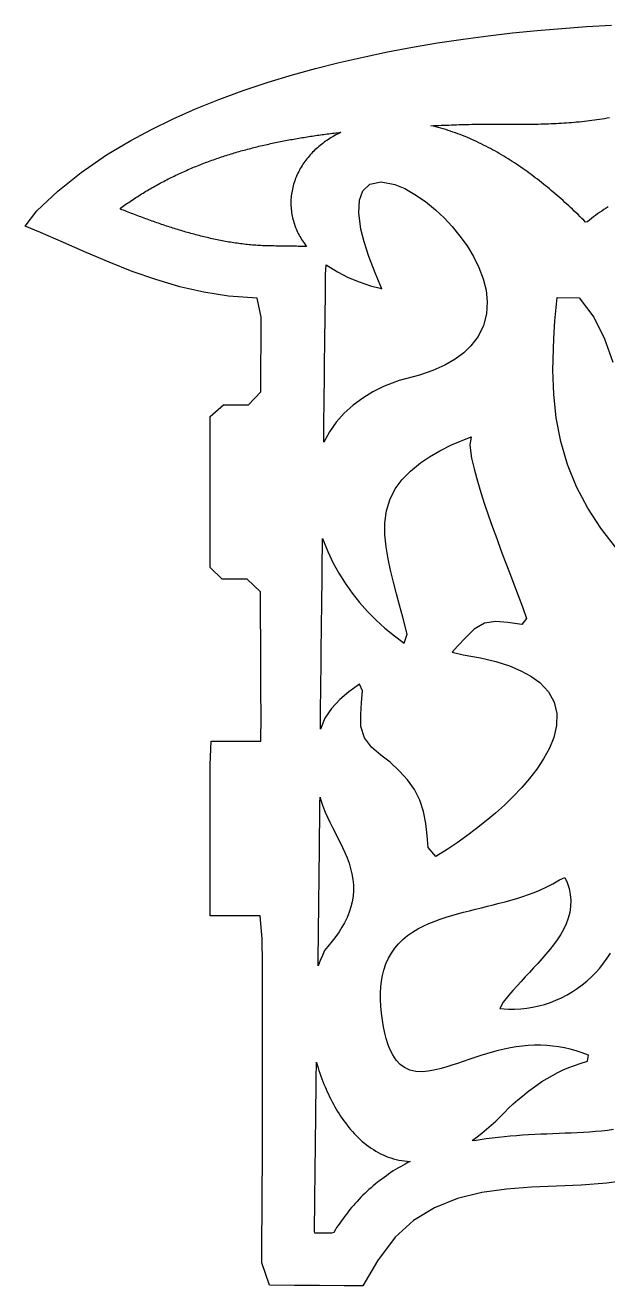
# Model space of a CAD drawing. Header units: metres. Extents: x -78 to 49, y -38 to 42.
# Drawn here: x -77.8 to -61.1, y 5.45 to 41.58 of the extents above; entities that cross this region are included whole.
import ezdxf

# ---------------------------------------------------------------- set-up
doc = ezdxf.new("R2010")
doc.units = ezdxf.units.M

msp = doc.modelspace()

# ---------------------------------------------------------------- linework, layer by layer
at = {"layer": 'LAYER_1'}
for points in [[(-60.442494, 8.487805, 0), (-61.135544, 8.390323, 0), (-61.866109, 8.33993, 0), (-62.573343, 8.311517, 0), (-63.293333, 8.279462, 0), (-64.010084, 8.223122, 0), (-64.715595, 8.121699, 0), (-65.410311, 7.950833, 0), (-66.074079, 7.687744, 0), (-66.67079, 7.324808, 0), (-67.196604, 6.850107, 0), (-67.701297, 6.164588, 0), (-68.126579, 5.452391, 0), (-68.656318, 5.453987, 0), (-69.370506, 5.458451, 0), (-70.084282, 5.463429, 0), (-70.798404, 5.466696, 0), (-71.02201, 6.112346, 0), (-71.01541, 6.826362, 0), (-71.009937, 7.539821, 0), (-71.005523, 8.253732, 0), (-71.002114, 8.9673, 0), (-70.999646, 9.681117, 0), (-70.998059, 10.394771, 0), (-70.997292, 11.108508, 0), (-70.997283, 11.822227, 0), (-70.997969, 12.535902, 0), (-70.999288, 13.249665, 0), (-71.001176, 13.963296, 0), (-71.003571, 14.677085, 0), (-71.006407, 15.390694, 0), (-71.063689, 16.05521, 0), (-71.790383, 16.05521, 0), (-72.496364, 16.05521, 0), (-72.49869, 16.760311, 0), (-72.49869, 17.488414, 0), (-72.49869, 18.213389, 0), (-72.49869, 18.928932, 0), (-72.49869, 19.656537, 0), (-72.49869, 20.385239, 0), (-72.47141, 21.05521, 0), (-71.754641, 21.05521, 0), (-71.045674, 21.05521, 0), (-71.041156, 21.773883, 0), (-71.044959, 22.4876, 0), (-71.048506, 23.201321, 0), (-71.051725, 23.915026, 0), (-71.054548, 24.628739, 0), (-71.056902, 25.342463, 0), (-71.43808, 25.70221, 0), (-72.15591, 25.70221, 0), (-72.49869, 26.034352, 0), (-72.49869, 26.765886, 0), (-72.49869, 27.490954, 0), (-72.49869, 28.218058, 0), (-72.49869, 28.93376, 0), (-72.49869, 29.650465, 0), (-72.49869, 30.359354, 0), (-72.119275, 30.70221, 0), (-71.398987, 30.70221, 0), (-71.05171, 31.068992, 0), (-71.047205, 31.782713, 0), (-71.041642, 32.496412, 0), (-71.034941, 33.210095, 0), (-71.149426, 33.757524, 0), (-71.97466, 33.811985, 0), (-72.678775, 33.921929, 0), (-73.37444, 34.083044, 0), (-74.058252, 34.28636, 0), (-74.731437, 34.523097, 0), (-75.39576, 34.784474, 0), (-76.053474, 35.061901, 0), (-76.707776, 35.347278, 0), (-77.362261, 35.632748, 0), (-77.802022, 35.819853, 0), (-77.473145, 36.254734, 0), (-76.870294, 36.82142, 0), (-76.20157, 37.355496, 0), (-75.470633, 37.857159, 0), (-74.778679, 38.272065, 0), (-74.185131, 38.590712, 0), (-73.564649, 38.893063, 0), (-72.91857, 39.179187, 0), (-72.248231, 39.449158, 0), (-71.554966, 39.703046, 0), (-70.840112, 39.940925, 0), (-70.140553, 40.152629, 0), (-69.47907, 40.335389, 0), (-68.803812, 40.505921, 0), (-68.115689, 40.664275, 0), (-67.41561, 40.810498, 0), (-66.704483, 40.944641, 0), (-65.983219, 41.066751, 0), (-65.252726, 41.176879, 0), (-64.533497, 41.272636, 0), (-63.835486, 41.354061, 0), (-63.131708, 41.425115, 0), (-62.422909, 41.485838, 0), (-61.709834, 41.53627, 0), (-60.993229, 41.576452, 0)], [(-66.17229, 38.69636, 0), (-66.100061, 38.69932, 0), (-66.026288, 38.702342, 0), (-65.952115, 38.705382, 0), (-65.877835, 38.708425, 0), (-65.803139, 38.711486, 0), (-65.735856, 38.714018, 0), (-65.661471, 38.716604, 0), (-65.586822, 38.719198, 0), (-65.512402, 38.721785, 0), (-65.438792, 38.724344, 0), (-65.364775, 38.726917, 0), (-65.297569, 38.729233, 0), (-65.220585, 38.73153, 0), (-65.14671, 38.733734, 0), (-65.073204, 38.735927, 0), (-64.999387, 38.738129, 0), (-64.925305, 38.740339, 0), (-64.848653, 38.742626, 0), (-64.780208, 38.742523, 0), (-64.70638, 38.742313, 0), (-64.634483, 38.742107, 0), (-64.560261, 38.74167, 0), (-64.486252, 38.741234, 0), (-64.411843, 38.740795, 0), (-64.341015, 38.740317, 0), (-64.266572, 38.739798, 0), (-64.192806, 38.739284, 0), (-64.121513, 38.738863, 0), (-64.047011, 38.738519, 0), (-63.97292, 38.738177, 0), (-63.902257, 38.737858, 0), (-63.827375, 38.737784, 0), (-63.753015, 38.737711, 0), (-63.678974, 38.737639, 0), (-63.607307, 38.737864, 0), (-63.533706, 38.738304, 0), (-63.459558, 38.738747, 0), (-63.388684, 38.739186, 0), (-63.314358, 38.740314, 0), (-63.239879, 38.741444, 0), (-63.166298, 38.742561, 0), (-63.095364, 38.744009, 0), (-63.020514, 38.746028, 0), (-62.946544, 38.748023, 0), (-62.87218, 38.750029, 0), (-62.801157, 38.752745, 0), (-62.727265, 38.755746, 0), (-62.652818, 38.75877, 0), (-62.583273, 38.761696, 0), (-62.508296, 38.766059, 0), (-62.433979, 38.770383, 0), (-62.359882, 38.774695, 0), (-62.289392, 38.779289, 0), (-62.214782, 38.78507, 0), (-62.141057, 38.790782, 0), (-62.067421, 38.796487, 0), (-61.997038, 38.802892, 0), (-61.92278, 38.810367, 0), (-61.84906, 38.817788, 0), (-61.774465, 38.825297, 0), (-61.703912, 38.833789, 0), (-61.631298, 38.842932, 0), (-61.558118, 38.852146, 0), (-61.485216, 38.861325, 0), (-61.413791, 38.872187, 0), (-61.340788, 38.88351, 0), (-61.267907, 38.894815, 0), (-61.194452, 38.906208, 0), (-61.124553, 38.919341, 0), (-61.051695, 38.933031, 0)], [(-61.092082, 36.37534, 0), (-61.153977, 36.335482, 0), (-61.215846, 36.294485, 0), (-61.277703, 36.252323, 0), (-61.336925, 36.210846, 0), (-61.395112, 36.169023, 0), (-61.453324, 36.126109, 0), (-61.51157, 36.082086, 0), (-61.569863, 36.036932, 0), (-61.628214, 35.99063, 0), (-61.686634, 35.943158, 0), (-61.739575, 35.933622, 0), (-61.793675, 35.988031, 0), (-61.847693, 36.04184, 0), (-61.901627, 36.09505, 0), (-61.955478, 36.147665, 0), (-62.009244, 36.199686, 0), (-62.062923, 36.251117, 0), (-62.116516, 36.301958, 0), (-62.17002, 36.352213, 0), (-62.223436, 36.401884, 0), (-62.276761, 36.450972, 0), (-62.330586, 36.500016, 0), (-62.386779, 36.550678, 0), (-62.442867, 36.600696, 0), (-62.498851, 36.650074, 0), (-62.554728, 36.698815, 0), (-62.610498, 36.746921, 0), (-62.66616, 36.794394, 0), (-62.721711, 36.841239, 0), (-62.777152, 36.887456, 0), (-62.83248, 36.933049, 0), (-62.887695, 36.978021, 0), (-62.944731, 37.023922, 0), (-63.003828, 37.070889, 0), (-63.062789, 37.117148, 0), (-63.121614, 37.162701, 0), (-63.180301, 37.207553, 0), (-63.238849, 37.251707, 0), (-63.297256, 37.295166, 0), (-63.355521, 37.337933, 0), (-63.413642, 37.380013, 0), (-63.471617, 37.421407, 0), (-63.531577, 37.463609, 0), (-63.593564, 37.506587, 0), (-63.655379, 37.548785, 0), (-63.717018, 37.590209, 0), (-63.778481, 37.630862, 0), (-63.839766, 37.670748, 0), (-63.900871, 37.709872, 0), (-63.961794, 37.748237, 0), (-64.022533, 37.785848, 0), (-64.084037, 37.823283, 0), (-64.148882, 37.862042, 0), (-64.213509, 37.899945, 0), (-64.277915, 37.936998, 0), (-64.342098, 37.973206, 0), (-64.406057, 38.008573, 0), (-64.469787, 38.043106, 0), (-64.533289, 38.076808, 0), (-64.596558, 38.109686, 0), (-64.662238, 38.143074, 0), (-64.729628, 38.176543, 0), (-64.796742, 38.20908, 0), (-64.863579, 38.240693, 0), (-64.930135, 38.271386, 0), (-64.996408, 38.301167, 0), (-65.062395, 38.330041, 0), (-65.128093, 38.358016, 0), (-65.195963, 38.386102, 0), (-65.265737, 38.414112, 0), (-65.33517, 38.441111, 0), (-65.404258, 38.467106, 0), (-65.472997, 38.492106, 0), (-65.541384, 38.516118, 0), (-65.609416, 38.539151, 0), (-65.677168, 38.561238, 0), (-65.749177, 38.583774, 0), (-65.820767, 38.605217, 0), (-65.891934, 38.625576, 0), (-65.962674, 38.64486, 0), (-66.032982, 38.663079, 0), (-66.102856, 38.680242, 0), (-66.17229, 38.69636, 0)], [(-69.73549, 35.23611, 0), (-69.782992, 35.236794, 0), (-69.824714, 35.237395, 0), (-69.874812, 35.238116, 0), (-69.9284, 35.238887, 0), (-69.973794, 35.239541, 0), (-70.022284, 35.240239, 0), (-70.073379, 35.240974, 0), (-70.123471, 35.241696, 0), (-70.171209, 35.242383, 0), (-70.219882, 35.243084, 0), (-70.269163, 35.243793, 0), (-70.318733, 35.244507, 0), (-70.368328, 35.245221, 0), (-70.417551, 35.245929, 0), (-70.466074, 35.246628, 0), (-70.513569, 35.247312, 0), (-70.564568, 35.248046, 0), (-70.615273, 35.248776, 0), (-70.66321, 35.249466, 0), (-70.707879, 35.250109, 0), (-70.763588, 35.250911, 0), (-70.811715, 35.251604, 0), (-70.862132, 35.25233, 0), (-70.900827, 35.253238, 0), (-70.950328, 35.255367, 0), (-70.999167, 35.257467, 0), (-71.0478, 35.259558, 0), (-71.09471, 35.262, 0), (-71.144382, 35.265499, 0), (-71.193249, 35.268941, 0), (-71.241651, 35.272351, 0), (-71.28854, 35.276103, 0), (-71.338165, 35.280912, 0), (-71.386928, 35.285638, 0), (-71.435354, 35.290331, 0), (-71.482112, 35.295258, 0), (-71.531562, 35.301272, 0), (-71.580097, 35.307175, 0), (-71.628697, 35.313085, 0), (-71.675464, 35.319109, 0), (-71.72401, 35.326208, 0), (-71.772634, 35.333318, 0), (-71.82144, 35.340455, 0), (-71.867649, 35.347409, 0), (-71.915837, 35.355566, 0), (-71.964432, 35.363791, 0), (-72.013249, 35.372054, 0), (-72.0589, 35.379812, 0), (-72.107201, 35.389088, 0), (-72.155609, 35.398385, 0), (-72.203725, 35.407626, 0), (-72.251434, 35.416789, 0), (-72.298402, 35.426646, 0), (-72.346085, 35.436785, 0), (-72.394158, 35.447007, 0), (-72.442833, 35.457357, 0), (-72.487542, 35.467426, 0), (-72.535999, 35.478701, 0), (-72.583819, 35.489828, 0), (-72.631481, 35.500918, 0), (-72.677548, 35.511931, 0), (-72.724548, 35.523779, 0), (-72.77228, 35.535812, 0), (-72.820238, 35.547901, 0), (-72.866635, 35.559603, 0), (-72.912945, 35.572111, 0), (-72.960245, 35.584887, 0), (-73.00769, 35.597701, 0), (-73.055737, 35.610678, 0), (-73.099709, 35.623023, 0), (-73.147733, 35.636794, 0), (-73.194751, 35.650277, 0), (-73.242249, 35.663897, 0), (-73.286131, 35.676622, 0), (-73.333632, 35.691039, 0), (-73.38079, 35.705351, 0), (-73.427547, 35.719543, 0), (-73.475439, 35.734078, 0), (-73.519241, 35.747896, 0), (-73.566469, 35.762942, 0), (-73.613239, 35.777841, 0), (-73.660182, 35.792795, 0), (-73.704267, 35.807011, 0), (-73.750816, 35.822498, 0), (-73.797587, 35.838058, 0), (-73.844001, 35.8535, 0), (-73.891575, 35.869328, 0), (-73.934684, 35.884106, 0), (-73.981775, 35.900381, 0), (-74.028002, 35.916356, 0), (-74.07482, 35.932536, 0), (-74.117636, 35.947424, 0), (-74.164751, 35.964283, 0), (-74.211011, 35.980836, 0), (-74.257348, 35.997417, 0), (-74.303789, 36.014034, 0), (-74.347025, 36.029813, 0), (-74.393386, 36.046925, 0), (-74.439445, 36.063926, 0), (-74.485733, 36.081011, 0), (-74.530264, 36.097452, 0), (-74.57586, 36.11474, 0), (-74.621453, 36.132027, 0), (-74.667479, 36.149478, 0), (-74.713391, 36.166885, 0), (-74.75714, 36.183622, 0), (-74.802475, 36.201219, 0), (-74.848411, 36.219048, 0), (-74.894183, 36.236814, 0), (-74.940826, 36.254918, 0), (-74.984181, 36.272035, 0), (-75.029431, 36.289996, 0), (-75.075351, 36.308222, 0), (-75.07112, 36.332415, 0), (-75.031063, 36.361634, 0), (-74.991332, 36.390616, 0), (-74.952092, 36.419239, 0), (-74.914523, 36.445404, 0), (-74.873495, 36.473034, 0), (-74.832773, 36.500458, 0), (-74.791623, 36.52817, 0), (-74.751251, 36.555359, 0), (-74.710078, 36.583086, 0), (-74.668765, 36.610907, 0), (-74.628852, 36.637786, 0), (-74.589685, 36.662359, 0), (-74.548107, 36.688183, 0), (-74.507292, 36.713533, 0), (-74.465308, 36.739609, 0), (-74.423653, 36.76548, 0), (-74.382345, 36.791136, 0), (-74.3403, 36.817249, 0), (-74.301038, 36.841292, 0), (-74.259527, 36.864981, 0), (-74.216261, 36.889671, 0), (-74.173524, 36.914061, 0), (-74.131063, 36.938291, 0), (-74.088013, 36.962859, 0), (-74.045529, 36.987104, 0), (-74.001968, 37.011963, 0), (-73.964263, 37.032414, 0), (-73.920259, 37.055463, 0), (-73.876594, 37.078335, 0), (-73.832677, 37.101338, 0), (-73.789589, 37.123908, 0), (-73.745631, 37.146933, 0), (-73.701553, 37.170021, 0), (-73.661294, 37.191108, 0), (-73.617736, 37.211985, 0), (-73.573044, 37.233406, 0), (-73.529461, 37.254296, 0), (-73.485013, 37.275599, 0), (-73.44056, 37.296906, 0), (-73.397298, 37.317641, 0), (-73.353038, 37.338855, 0), (-73.312332, 37.357619, 0), (-73.266791, 37.377564, 0), (-73.221301, 37.397487, 0), (-73.175964, 37.417343, 0), (-73.131293, 37.436908, 0), (-73.085775, 37.456843, 0), (-73.040292, 37.476763, 0), (-72.996784, 37.495818, 0), (-72.953091, 37.51332, 0), (-72.908121, 37.531231, 0), (-72.863161, 37.549139, 0), (-72.817191, 37.567449, 0), (-72.771774, 37.585539, 0), (-72.72651, 37.603568, 0), (-72.680834, 37.621761, 0), (-72.63868, 37.638047, 0), (-72.592613, 37.654694, 0), (-72.545746, 37.671631, 0), (-72.499557, 37.688322, 0), (-72.453462, 37.70498, 0), (-72.406843, 37.721827, 0), (-72.360788, 37.73847, 0), (-72.313281, 37.755639, 0), (-72.272785, 37.769196, 0), (-72.225871, 37.784537, 0), (-72.178941, 37.799882, 0), (-72.131866, 37.815275, 0), (-72.085583, 37.830409, 0), (-72.038301, 37.84587, 0), (-71.99101, 37.861333, 0), (-71.949373, 37.874945, 0), (-71.901062, 37.889181, 0), (-71.854401, 37.902931, 0), (-71.807953, 37.916618, 0), (-71.760457, 37.930614, 0), (-71.713822, 37.944357, 0), (-71.666571, 37.95828, 0), (-71.619123, 37.972262, 0), (-71.575396, 37.984746, 0), (-71.528575, 37.997116, 0), (-71.480368, 38.009852, 0), (-71.43357, 38.022215, 0), (-71.385816, 38.034832, 0), (-71.338384, 38.047363, 0), (-71.291803, 38.05967, 0), (-71.24461, 38.072138, 0), (-71.200602, 38.083216, 0), (-71.15249, 38.0946, 0), (-71.103885, 38.1061, 0), (-71.056473, 38.117318, 0), (-71.008482, 38.128673, 0), (-70.960595, 38.140004, 0), (-70.914149, 38.150994, 0), (-70.866953, 38.162161, 0), (-70.822315, 38.172122, 0), (-70.773752, 38.182339, 0), (-70.724843, 38.192629, 0), (-70.677187, 38.202655, 0), (-70.62889, 38.212816, 0), (-70.580837, 38.222925, 0), (-70.533819, 38.232817, 0), (-70.486028, 38.242871, 0), (-70.441426, 38.251745, 0), (-70.392795, 38.260817, 0), (-70.343625, 38.26999, 0), (-70.29608, 38.278859, 0), (-70.247446, 38.287931, 0), (-70.199614, 38.296854, 0), (-70.1513, 38.305867, 0), (-70.102553, 38.31496, 0), (-70.057563, 38.323002, 0), (-70.009685, 38.330867, 0), (-69.961279, 38.338819, 0), (-69.913436, 38.346678, 0), (-69.864553, 38.354708, 0), (-69.816637, 38.362579, 0), (-69.767321, 38.370681, 0), (-69.718143, 38.378759, 0), (-69.675996, 38.385674, 0), (-69.626383, 38.392821, 0), (-69.57843, 38.399729, 0), (-69.529352, 38.406799, 0), (-69.480558, 38.413828, 0), (-69.431944, 38.420832, 0), (-69.382926, 38.427893, 0), (-69.335507, 38.434724, 0), (-69.285647, 38.441907, 0), (-69.24291, 38.447524, 0), (-69.193407, 38.45374, 0), (-69.143637, 38.459989, 0), (-69.095824, 38.465992, 0), (-69.046672, 38.472164, 0), (-68.998698, 38.478188, 0), (-68.948988, 38.484429, 0), (-68.899427, 38.490652, 0), (-68.854552, 38.49619, 0), (-68.805929, 38.501485, 0), (-68.756828, 38.506831, 0), (-68.762838, 38.499009, 0), (-68.809012, 38.476788, 0), (-68.854513, 38.453931, 0), (-68.899336, 38.430448, 0), (-68.943477, 38.40635, 0), (-68.98693, 38.381647, 0), (-69.029692, 38.35635, 0), (-69.071758, 38.330469, 0), (-69.113123, 38.304015, 0), (-69.153783, 38.276998, 0), (-69.193733, 38.249428, 0), (-69.233799, 38.220709, 0), (-69.273762, 38.190945, 0), (-69.312944, 38.16062, 0), (-69.35134, 38.129744, 0), (-69.388947, 38.098331, 0), (-69.425757, 38.066391, 0), (-69.461767, 38.033936, 0), (-69.496971, 38.000978, 0), (-69.531363, 37.967528, 0), (-69.56494, 37.933598, 0), (-69.597696, 37.899201, 0), (-69.631022, 37.86279, 0), (-69.663718, 37.825572, 0), (-69.695485, 37.787876, 0), (-69.726318, 37.749713, 0), (-69.75621, 37.711098, 0), (-69.785154, 37.672044, 0), (-69.813147, 37.632565, 0), (-69.84018, 37.592675, 0), (-69.866249, 37.552387, 0), (-69.891347, 37.511715, 0), (-69.91608, 37.469606, 0), (-69.940097, 37.426534, 0), (-69.963044, 37.383093, 0), (-69.984915, 37.339297, 0), (-70.005703, 37.295161, 0), (-70.025401, 37.250701, 0), (-70.044002, 37.205932, 0), (-70.061501, 37.160869, 0), (-70.077889, 37.115528, 0), (-70.093161, 37.069924, 0), (-70.107561, 37.023218, 0), (-70.120827, 36.976129, 0), (-70.132907, 36.928813, 0), (-70.143792, 36.881288, 0), (-70.153476, 36.833569, 0), (-70.161952, 36.785674, 0), (-70.169212, 36.737618, 0), (-70.175249, 36.689418, 0), (-70.180057, 36.64109, 0), (-70.183624, 36.592697, 0), (-70.185946, 36.544329, 0), (-70.187024, 36.495884, 0), (-70.186853, 36.447376, 0), (-70.185425, 36.398823, 0), (-70.182732, 36.350239, 0), (-70.178769, 36.301642, 0), (-70.173527, 36.253048, 0), (-70.167, 36.204472, 0), (-70.15918, 36.155932, 0), (-70.150284, 36.108548, 0), (-70.140272, 36.061808, 0), (-70.129036, 36.015145, 0), (-70.116571, 35.968573, 0), (-70.102869, 35.922107, 0), (-70.087925, 35.875762, 0), (-70.071732, 35.829552, 0), (-70.054283, 35.783491, 0), (-70.035573, 35.737595, 0), (-70.015594, 35.691877, 0), (-69.995374, 35.648498, 0), (-69.974474, 35.606256, 0), (-69.952457, 35.564205, 0), (-69.929318, 35.522358, 0), (-69.905052, 35.480726, 0), (-69.879653, 35.439321, 0), (-69.853116, 35.398154, 0), (-69.825437, 35.357238, 0), (-69.796609, 35.316584, 0), (-69.766629, 35.276204, 0), (-69.73549, 35.23611, 0)], [(-69.24659, 29.62501, 0), (-69.242623, 29.968338, 0), (-69.238718, 30.305086, 0), (-69.234667, 30.652046, 0), (-69.230586, 31.001638, 0), (-69.226712, 31.333829, 0), (-69.222664, 31.68104, 0), (-69.218716, 32.019787, 0), (-69.214714, 32.363543, 0), (-69.210665, 32.711352, 0), (-69.206825, 33.044107, 0), (-69.202902, 33.386001, 0), (-69.198919, 33.733206, 0), (-69.194937, 34.080241, 0), (-69.190933, 34.429315, 0), (-69.174771, 34.711467, 0), (-68.850367, 34.5062, 0), (-68.544098, 34.351155, 0), (-68.228709, 34.221222, 0), (-67.903171, 34.11233, 0), (-67.62869, 34.037057, 0), (-67.580134, 34.025141, 0), (-67.771739, 34.481184, 0), (-67.95149, 34.951064, 0), (-68.085781, 35.368511, 0), (-68.177363, 35.735459, 0), (-68.240741, 36.196714, 0), (-68.221317, 36.563885, 0), (-68.12606, 36.828558, 0), (-67.925818, 37.021162, 0), (-67.598195, 37.088796, 0), (-67.205401, 37.011197, 0), (-66.923925, 36.893548, 0), (-66.62997, 36.728797, 0), (-66.330593, 36.521908, 0), (-66.042341, 36.286235, 0), (-65.79661, 36.055202, 0), (-65.561212, 35.804005, 0), (-65.340423, 35.535651, 0), (-65.138516, 35.253146, 0), (-64.953913, 34.948935, 0), (-64.79633, 34.630287, 0), (-64.674429, 34.306236, 0), (-64.593223, 33.980311, 0), (-64.55747, 33.648143, 0), (-64.577434, 33.305541, 0), (-64.662404, 32.973408, 0), (-64.818611, 32.656125, 0), (-65.027288, 32.384682, 0), (-65.233568, 32.189216, 0), (-65.482258, 32.006486, 0), (-65.775464, 31.837973, 0), (-66.115287, 31.685157, 0), (-66.503833, 31.549517, 0), (-67.087555, 31.393993, 0), (-67.28579, 31.321112, 0), (-67.528555, 31.219047, 0), (-67.833727, 31.067111, 0), (-68.125846, 30.891085, 0), (-68.402336, 30.688507, 0), (-68.657126, 30.459598, 0), (-68.885517, 30.204777, 0), (-69.083204, 29.925599, 0), (-69.24659, 29.62501, 0)], [(-60.885537, 26.614569, 0), (-61.302406, 27.160675, 0), (-61.67886, 27.74002, 0), (-61.998239, 28.347206, 0), (-62.257561, 28.990248, 0), (-62.447438, 29.642989, 0), (-62.579255, 30.328648, 0), (-62.65256, 31.004677, 0), (-62.679209, 31.690973, 0), (-62.653798, 32.601733, 0), (-62.617013, 33.109234, 0), (-62.550811, 33.77314, 0), (-61.922547, 33.764191, 0), (-61.500099, 33.212114, 0), (-61.19983, 32.58634, 0), (-60.959761, 31.923122, 0)], [(-69.34269, 21.39876, 0), (-69.338644, 21.742935, 0), (-69.334546, 22.09142, 0), (-69.330587, 22.431205, 0), (-69.326528, 22.781738, 0), (-69.322624, 23.118885, 0), (-69.318501, 23.46989, 0), (-69.314382, 23.82056, 0), (-69.31038, 24.161348, 0), (-69.306311, 24.507917, 0), (-69.302259, 24.853066, 0), (-69.298222, 25.197212, 0), (-69.294144, 25.544805, 0), (-69.290203, 25.882595, 0), (-69.286148, 26.233492, 0), (-69.282075, 26.586041, 0), (-69.278799, 26.867621, 0), (-69.130328, 26.49085, 0), (-68.981729, 26.178012, 0), (-68.815397, 25.875919, 0), (-68.63172, 25.583381, 0), (-68.431697, 25.301048, 0), (-68.217063, 25.030671, 0), (-67.987959, 24.772052, 0), (-67.745102, 24.526043, 0), (-67.489432, 24.293807, 0), (-67.221178, 24.075974, 0), (-66.938879, 23.872271, 0), (-66.853416, 24.128224, 0), (-66.979129, 24.615834, 0), (-67.069484, 24.954513, 0), (-67.156237, 25.278667, 0), (-67.244507, 25.616792, 0), (-67.327574, 25.956643, 0), (-67.397336, 26.280197, 0), (-67.457085, 26.632803, 0), (-67.490969, 26.970766, 0), (-67.492178, 27.315055, 0), (-67.448059, 27.65626, 0), (-67.351197, 27.979349, 0), (-67.195256, 28.286928, 0), (-66.993392, 28.559268, 0), (-66.75761, 28.798616, 0), (-66.467978, 29.031896, 0), (-66.2091, 29.206262, 0), (-65.914999, 29.378639, 0), (-65.58397, 29.54962, 0), (-65.018755, 29.784482, 0), (-65.059413, 29.544875, 0), (-65.009958, 29.171827, 0), (-64.938019, 28.859368, 0), (-64.840318, 28.505978, 0), (-64.741566, 28.183475, 0), (-64.633766, 27.852973, 0), (-64.51894, 27.516554, 0), (-64.404429, 27.192007, 0), (-64.286365, 26.865573, 0), (-64.165145, 26.53673, 0), (-64.042112, 26.207679, 0), (-63.921994, 25.889493, 0), (-63.794985, 25.55471, 0), (-63.67195, 25.230005, 0), (-63.550482, 24.905729, 0), (-63.4317, 24.576729, 0), (-63.563094, 24.398071, 0), (-63.967721, 24.461478, 0), (-64.307645, 24.488535, 0), (-64.640048, 24.443142, 0), (-64.930734, 24.270632, 0), (-65.176016, 24.029561, 0), (-65.406791, 23.778377, 0), (-65.559466, 23.613653, 0), (-65.250705, 23.532713, 0), (-64.752617, 23.445037, 0), (-64.311284, 23.339096, 0), (-63.925224, 23.216186, 0), (-63.591698, 23.077253, 0), (-63.30862, 22.923368, 0), (-63.050918, 22.73628, 0), (-62.800158, 22.469381, 0), (-62.63979, 22.179254, 0), (-62.562298, 21.856709, 0), (-62.569575, 21.510714, 0), (-62.65024, 21.16838, 0), (-62.774089, 20.862113, 0), (-62.943529, 20.550549, 0), (-63.140522, 20.255046, 0), (-63.344221, 19.990769, 0), (-63.571883, 19.727029, 0), (-63.821097, 19.465107, 0), (-64.064868, 19.229149, 0), (-64.319575, 18.99946, 0), (-64.586253, 18.774167, 0), (-64.862927, 18.554369, 0), (-65.139239, 18.347239, 0), (-65.421884, 18.146838, 0), (-65.709263, 17.954017, 0), (-66.027619, 17.752493, 0), (-66.254883, 18.011898, 0), (-66.283236, 18.358679, 0), (-66.321028, 18.70186, 0), (-66.383986, 19.039783, 0), (-66.489869, 19.366494, 0), (-66.646564, 19.672022, 0), (-66.845212, 19.949852, 0), (-67.072644, 20.203672, 0), (-67.342292, 20.453078, 0), (-67.612707, 20.654145, 0), (-67.872416, 20.883793, 0), (-68.078993, 21.156596, 0), (-68.177572, 21.481416, 0), (-68.18349, 21.824819, 0), (-68.158182, 22.166833, 0), (-68.130881, 22.506391, 0), (-68.224368, 22.694122, 0), (-68.521128, 22.476859, 0), (-68.781058, 22.253042, 0), (-69.017978, 22.000225, 0), (-69.211857, 21.717368, 0), (-69.34269, 21.39876, 0)], [(-69.40724, 14.62216, 0), (-69.405377, 14.783439, 0), (-69.403583, 14.936349, 0), (-69.401641, 15.101498, 0), (-69.399792, 15.258734, 0), (-69.397819, 15.426429, 0), (-69.395943, 15.585991, 0), (-69.39403, 15.748622, 0), (-69.392094, 15.913173, 0), (-69.390242, 16.070646, 0), (-69.388248, 16.240158, 0), (-69.38632, 16.404127, 0), (-69.384488, 16.559839, 0), (-69.382715, 16.710762, 0), (-69.380794, 16.874184, 0), (-69.378895, 17.035802, 0), (-69.376992, 17.197653, 0), (-69.375062, 17.361932, 0), (-69.373249, 17.517274, 0), (-69.3714, 17.676919, 0), (-69.369509, 17.840131, 0), (-69.367618, 18.003323, 0), (-69.36572, 18.167219, 0), (-69.363934, 18.321397, 0), (-69.362077, 18.479301, 0), (-69.36015, 18.643135, 0), (-69.358233, 18.806192, 0), (-69.356316, 18.969258, 0), (-69.354447, 19.128154, 0), (-69.352576, 19.287977, 0), (-69.350684, 19.45001, 0), (-69.334972, 19.400873, 0), (-69.271782, 19.195606, 0), (-69.205057, 19.025371, 0), (-69.140028, 18.879763, 0), (-69.069341, 18.733581, 0), (-68.995692, 18.588515, 0), (-68.922037, 18.446669, 0), (-68.847736, 18.303545, 0), (-68.774264, 18.158898, 0), (-68.703843, 18.014057, 0), (-68.637186, 17.867423, 0), (-68.575635, 17.71859, 0), (-68.520645, 17.567414, 0), (-68.473633, 17.413684, 0), (-68.435974, 17.257055, 0), (-68.409089, 17.097292, 0), (-68.394737, 16.940815, 0), (-68.392864, 16.781104, 0), (-68.404716, 16.617878, 0), (-68.429853, 16.459244, 0), (-68.465692, 16.310768, 0), (-68.514632, 16.15918, 0), (-68.577501, 16.004341, 0), (-68.650847, 15.854176, 0), (-68.722802, 15.726358, 0), (-68.804943, 15.59626, 0), (-68.897683, 15.463813, 0), (-69.001435, 15.328949, 0), (-69.127232, 15.179478, 0), (-69.21912, 15.057152, 0), (-69.285027, 14.919852, 0), (-69.348913, 14.772171, 0), (-69.40724, 14.62216, 0)], [(-61.97864, 9.83626, 0), (-62.152815, 9.829022, 0), (-62.329155, 9.821694, 0), (-62.50137, 9.815177, 0), (-62.67702, 9.808622, 0), (-62.849273, 9.801628, 0), (-63.025382, 9.794132, 0), (-63.196762, 9.786197, 0), (-63.374106, 9.776258, 0), (-63.549929, 9.766404, 0), (-63.722005, 9.753319, 0), (-63.897961, 9.739442, 0), (-64.068043, 9.724053, 0), (-64.243798, 9.704583, 0), (-64.420483, 9.685011, 0), (-64.588727, 9.660606, 0), (-64.762901, 9.633935, 0), (-64.934588, 9.606273, 0), (-64.992809, 9.620578, 0), (-64.85098, 9.722304, 0), (-64.712529, 9.828679, 0), (-64.57731, 9.939265, 0), (-64.445158, 10.053694, 0), (-64.316164, 10.171406, 0), (-64.190401, 10.291861, 0), (-64.067284, 10.415198, 0), (-63.954637, 10.53272, 0), (-63.819446, 10.663615, 0), (-63.681037, 10.77918, 0), (-63.549378, 10.886966, 0), (-63.410957, 10.997178, 0), (-63.274427, 11.101805, 0), (-63.132705, 11.205069, 0), (-62.99034, 11.302339, 0), (-62.842569, 11.395686, 0), (-62.692193, 11.482378, 0), (-62.538342, 11.562605, 0), (-62.380697, 11.636641, 0), (-62.221095, 11.704234, 0), (-62.058416, 11.766736, 0), (-61.895183, 11.82416, 0), (-61.685305, 11.891884, 0), (-61.659433, 12.056551, 0), (-61.834133, 12.125163, 0), (-62.007124, 12.183456, 0), (-62.178364, 12.231929, 0), (-62.34781, 12.271081, 0), (-62.515421, 12.301411, 0), (-62.681155, 12.32342, 0), (-62.84968, 12.337905, 0), (-63.02982, 12.344881, 0), (-63.207465, 12.343476, 0), (-63.382557, 12.334379, 0), (-63.55504, 12.318282, 0), (-63.724855, 12.295875, 0), (-63.894176, 12.267436, 0), (-64.07038, 12.231823, 0), (-64.243304, 12.191397, 0), (-64.412875, 12.147013, 0), (-64.579023, 12.099523, 0), (-64.741675, 12.049783, 0), (-64.910284, 11.995522, 0), (-65.083059, 11.937921, 0), (-65.251207, 11.880894, 0), (-65.41463, 11.825623, 0), (-65.573229, 11.77329, 0), (-65.741634, 11.720638, 0), (-65.920878, 11.670058, 0), (-66.092523, 11.629588, 0), (-66.25639, 11.601345, 0), (-66.422788, 11.58707, 0), (-66.605422, 11.594631, 0), (-66.774992, 11.63225, 0), (-66.93115, 11.70406, 0), (-67.053653, 11.795582, 0), (-67.164598, 11.915957, 0), (-67.265328, 12.068607, 0), (-67.355634, 12.256013, 0), (-67.406015, 12.389919, 0), (-67.451464, 12.535582, 0), (-67.492934, 12.695967, 0), (-67.530377, 12.871622, 0), (-67.563749, 13.063095, 0), (-67.591846, 13.265177, 0), (-67.611289, 13.464071, 0), (-67.621345, 13.659688, 0), (-67.621442, 13.844987, 0), (-67.611895, 14.020314, 0), (-67.593019, 14.186017, 0), (-67.565129, 14.342443, 0), (-67.525599, 14.500151, 0), (-67.465714, 14.675988, 0), (-67.392745, 14.838488, 0), (-67.307358, 14.988384, 0), (-67.210214, 15.126406, 0), (-67.099882, 15.255526, 0), (-66.975914, 15.376397, 0), (-66.841401, 15.486821, 0), (-66.697092, 15.587625, 0), (-66.543738, 15.679635, 0), (-66.392718, 15.758496, 0), (-66.237292, 15.830084, 0), (-66.07599, 15.896196, 0), (-65.909398, 15.957481, 0), (-65.738105, 16.014588, 0), (-65.573296, 16.065048, 0), (-65.407578, 16.112309, 0), (-65.239266, 16.157575, 0), (-65.06883, 16.201365, 0), (-64.89674, 16.244195, 0), (-64.725405, 16.286112, 0), (-64.555885, 16.327482, 0), (-64.386116, 16.369399, 0), (-64.216534, 16.412342, 0), (-64.047572, 16.456791, 0), (-63.879665, 16.503225, 0), (-63.709701, 16.553202, 0), (-63.541371, 16.606386, 0), (-63.375534, 16.663181, 0), (-63.212656, 16.7241, 0), (-63.053205, 16.789658, 0), (-62.874086, 16.871738, 0), (-62.677818, 16.9743, 0), (-62.490212, 17.087891, 0), (-62.336336, 17.154593, 0), (-62.271083, 17.006925, 0), (-62.214169, 16.835127, 0), (-62.178636, 16.66733, 0), (-62.16309, 16.498677, 0), (-62.168423, 16.322911, 0), (-62.194743, 16.150723, 0), (-62.239682, 15.983953, 0), (-62.300872, 15.822219, 0), (-62.377341, 15.662672, 0), (-62.463313, 15.511892, 0), (-62.55731, 15.367154, 0), (-62.660697, 15.22332, 0), (-62.768468, 15.084828, 0), (-62.878278, 14.951986, 0), (-62.993236, 14.819149, 0), (-63.111786, 14.686733, 0), (-63.228335, 14.559481, 0), (-63.347015, 14.431567, 0), (-63.467004, 14.302773, 0), (-63.586145, 14.174332, 0), (-63.703992, 14.045686, 0), (-63.820752, 13.915579, 0), (-63.935648, 13.783808, 0), (-64.104028, 13.581059, 0), (-64.193037, 13.397303, 0), (-63.951636, 13.382853, 0), (-63.773912, 13.382802, 0), (-63.599201, 13.391714, 0), (-63.427663, 13.409335, 0), (-63.257582, 13.435751, 0), (-63.084042, 13.472222, 0), (-62.914573, 13.517511, 0), (-62.749362, 13.571322, 0), (-62.588466, 13.633412, 0), (-62.427574, 13.705672, 0), (-62.271811, 13.786031, 0), (-62.121381, 13.874164, 0), (-61.97649, 13.969745, 0), (-61.835327, 14.074021, 0), (-61.700237, 14.185338, 0), (-61.571496, 14.303314, 0), (-61.449319, 14.427609, 0), (-61.333259, 14.558664, 0), (-61.224262, 14.695437, 0), (-61.122561, 14.837566, 0), (-61.028375, 14.984702, 0)], [(-66.77114, 9.01716, 0), (-66.837963, 8.981155, 0), (-66.908662, 8.941094, 0), (-66.979161, 8.901145, 0), (-67.049618, 8.861222, 0), (-67.119151, 8.821821, 0), (-67.188721, 8.7824, 0), (-67.252831, 8.745658, 0), (-67.320333, 8.697746, 0), (-67.385329, 8.651613, 0), (-67.45092, 8.605058, 0), (-67.517054, 8.558117, 0), (-67.582651, 8.511558, 0), (-67.648528, 8.4648, 0), (-67.705835, 8.422609, 0), (-67.76894, 8.366759, 0), (-67.828285, 8.314236, 0), (-67.88857, 8.26088, 0), (-67.949284, 8.207146, 0), (-68.009104, 8.154203, 0), (-68.068631, 8.101519, 0), (-68.123898, 8.051841, 0), (-68.178252, 7.991893, 0), (-68.232407, 7.932165, 0), (-68.286936, 7.872024, 0), (-68.341068, 7.812321, 0), (-68.394727, 7.75314, 0), (-68.449384, 7.692858, 0), (-68.501425, 7.635461, 0), (-68.547274, 7.575086, 0), (-68.595097, 7.509234, 0), (-68.642904, 7.443402, 0), (-68.689657, 7.379024, 0), (-68.737377, 7.313314, 0), (-68.784717, 7.248127, 0), (-68.83206, 7.182934, 0), (-68.874636, 7.12073, 0), (-68.914912, 7.050992, 0), (-68.955206, 6.981222, 0), (-69.019571, 6.956002, 0), (-69.099138, 6.956514, 0), (-69.178523, 6.957044, 0), (-69.257907, 6.957564, 0), (-69.33799, 6.95816, 0), (-69.418327, 6.958755, 0), (-69.497744, 6.959397, 0), (-69.510834, 7.015948, 0), (-69.509824, 7.102739, 0), (-69.508941, 7.178658, 0), (-69.507948, 7.264102, 0), (-69.507051, 7.341213, 0), (-69.506111, 7.42205, 0), (-69.505164, 7.503475, 0), (-69.504232, 7.583635, 0), (-69.503309, 7.66301, 0), (-69.50235, 7.745464, 0), (-69.501419, 7.825531, 0), (-69.500497, 7.904791, 0), (-69.499528, 7.988144, 0), (-69.498568, 8.0707, 0), (-69.497775, 8.138768, 0), (-69.496826, 8.220054, 0), (-69.495948, 8.295331, 0), (-69.494981, 8.378136, 0), (-69.494057, 8.45734, 0), (-69.493105, 8.538846, 0), (-69.49217, 8.619002, 0), (-69.491233, 8.699242, 0), (-69.490283, 8.780687, 0), (-69.489341, 8.861393, 0), (-69.488442, 8.93836, 0), (-69.48761, 9.00962, 0), (-69.486648, 9.091963, 0), (-69.485721, 9.171263, 0), (-69.484742, 9.255034, 0), (-69.483828, 9.333257, 0), (-69.482875, 9.414809, 0), (-69.481936, 9.495146, 0), (-69.481014, 9.574086, 0), (-69.480044, 9.65707, 0), (-69.47913, 9.735307, 0), (-69.478177, 9.816822, 0), (-69.47734, 9.888472, 0), (-69.476434, 9.965934, 0), (-69.475477, 10.047743, 0), (-69.474508, 10.130552, 0), (-69.473586, 10.209369, 0), (-69.472638, 10.290468, 0), (-69.471693, 10.371226, 0), (-69.470765, 10.450541, 0), (-69.4698, 10.533111, 0), (-69.468902, 10.609879, 0), (-69.467912, 10.694454, 0), (-69.467014, 10.77122, 0), (-69.466193, 10.841388, 0), (-69.465218, 10.92465, 0), (-69.464275, 11.005211, 0), (-69.463334, 11.085638, 0), (-69.462392, 11.166111, 0), (-69.461442, 11.24724, 0), (-69.460509, 11.326967, 0), (-69.45955, 11.408833, 0), (-69.458632, 11.487281, 0), (-69.457648, 11.571311, 0), (-69.456705, 11.651908, 0), (-69.455864, 11.724155, 0), (-69.454927, 11.804747, 0), (-69.45429, 11.859559, 0), (-69.431655, 11.782566, 0), (-69.406836, 11.701785, 0), (-69.381091, 11.621617, 0), (-69.354427, 11.54209, 0), (-69.326847, 11.463235, 0), (-69.298357, 11.38508, 0), (-69.269061, 11.307911, 0), (-69.239353, 11.232693, 0), (-69.208783, 11.158235, 0), (-69.177355, 11.084562, 0), (-69.145075, 11.011703, 0), (-69.111946, 10.939686, 0), (-69.077974, 10.868539, 0), (-69.043163, 10.798288, 0), (-69.00612, 10.726297, 0), (-68.968036, 10.655066, 0), (-68.929055, 10.584903, 0), (-68.889182, 10.515839, 0), (-68.848423, 10.447907, 0), (-68.806782, 10.381137, 0), (-68.764266, 10.315561, 0), (-68.718844, 10.248253, 0), (-68.672335, 10.182131, 0), (-68.624879, 10.11743, 0), (-68.576483, 10.054188, 0), (-68.527151, 9.992442, 0), (-68.47689, 9.932227, 0), (-68.424922, 9.872701, 0), (-68.370117, 9.81281, 0), (-68.314306, 9.754734, 0), (-68.257496, 9.698516, 0), (-68.199694, 9.644197, 0), (-68.140907, 9.59182, 0), (-68.081142, 9.541427, 0), (-68.017797, 9.491046, 0), (-67.953349, 9.442875, 0), (-67.887859, 9.397006, 0), (-67.821335, 9.353487, 0), (-67.753786, 9.312366, 0), (-67.685218, 9.273692, 0), (-67.614198, 9.236793, 0), (-67.542016, 9.202489, 0), (-67.468796, 9.170894, 0), (-67.394545, 9.142058, 0), (-67.319274, 9.116034, 0), (-67.242993, 9.092874, 0), (-67.166747, 9.072877, 0), (-67.089532, 9.055767, 0), (-67.011355, 9.04159, 0), (-66.932226, 9.030398, 0), (-66.852151, 9.022238, 0), (-66.77114, 9.01716, 0)], [(-60.936594, 9.926552, 0), (-61.108263, 9.903547, 0), (-61.283645, 9.883551, 0), (-61.455806, 9.869212, 0), (-61.628823, 9.855505, 0), (-61.804358, 9.845848, 0), (-61.97864, 9.83626, 0)]]:
    msp.add_polyline3d(points, dxfattribs=at)

doc.saveas('drawing.dxf')
